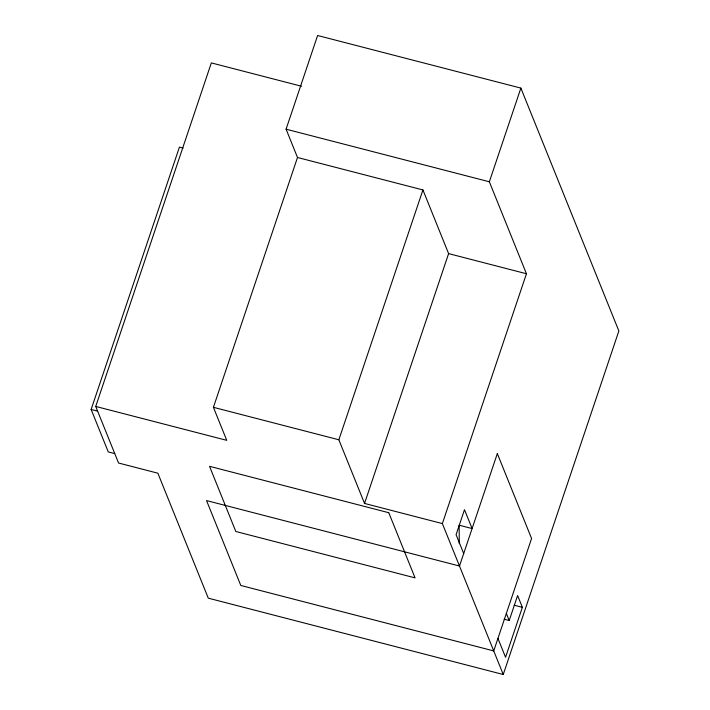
<?xml version="1.0" encoding="UTF-8"?>
<svg xmlns="http://www.w3.org/2000/svg" width="710" height="710" viewBox="0 0 710 710"><rect width="100%" height="100%" fill="white"/><g stroke="black" fill="none" stroke-linecap="round" stroke-linejoin="round"><path stroke-width="1.06" d="M114.754 453.592L108.266 451.915L91.137 409.466L179.426 147.139L183.127 148.097M95.726 406.431L226.738 440.333L213.417 407.318L297.499 157.487L286.086 129.184L317.61 35.5L520.874 88.102L618.863 330.975L503.248 674.5L208.279 598.166L157.86 473.197L118.552 463.018L95.726 406.431L211.332 62.906L301.537 86.247M503.248 674.5L442.365 523.59L364.541 503.443L338.856 439.783L422.929 189.943L297.499 157.487M364.541 503.443L448.613 253.612L422.929 189.943M442.365 523.59L526.447 273.749L489.35 181.787L520.874 88.102M504.135 619.209L509.203 620.522L517.608 595.539L522.365 607.325L505.555 657.291L497.941 638.432M286.086 129.184L489.35 181.787M448.613 253.612L526.447 273.749M213.417 407.318L338.856 439.783M91.137 409.466L97.625 411.143M514.173 605.204L522.365 607.325M506.345 613.449L509.203 620.522M463.692 553.543L456.086 534.674L464.491 509.691L472.106 528.559L459.13 525.196L459.29 543.709M497.328 453.601L459.494 566.03L206.548 500.577L240.796 585.466L493.734 650.919L531.577 538.491L497.328 453.601M388.769 512.709L209.53 466.319L235.818 531.488L415.066 577.869L388.769 512.709"/></g></svg>
